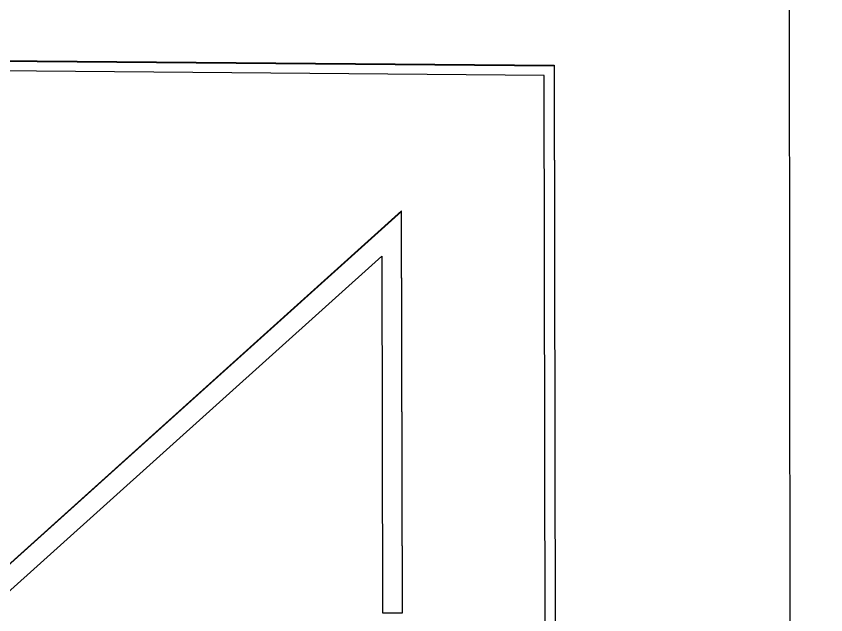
# Model space of a CAD drawing. Header units: millimetres. Extents: x -1421 to 3505, y -683 to 2759.
# Drawn here: x -4.33 to 16.85, y 744.87 to 760.52 of the extents above; entities that cross this region are included whole.
import ezdxf

# ---------------------------------------------------------------- set-up
doc = ezdxf.new("R2010")
doc.units = ezdxf.units.MM
doc.header["$MEASUREMENT"] = 0
doc.layers.add('Domyślny', color=7, linetype='Continuous', true_color=0x000000)
doc.layers.add('Utwórz2D linie widoczne', color=7, linetype='Continuous', true_color=0x000000)

msp = doc.modelspace()

# ---------------------------------------------------------------- linework, layer by layer
at = {"layer": 'Domyślny'}
msp.add_line((15.873, 770.627), (16.847, 13.273), dxfattribs=at)
at = {"layer": 'Utwórz2D linie widoczne'}
for p, q in [((-19.403, 759.463), (9.74, 759.223)), ((-19.399, 759.478), (9.744, 759.237)), ((9.481, 758.969), (-19.142, 759.205)), ((9.74, 759.223), (9.744, 759.237)), ((9.74, 759.223), (9.794, 730.558)), ((9.744, 759.237), (9.797, 730.573)), ((9.533, 730.816), (9.481, 758.969)), ((5.75, 755.411), (-5.244, 745.521)), ((5.754, 755.426), (-5.24, 745.536)), ((5.75, 755.411), (5.754, 755.426)), ((5.774, 744.917), (5.75, 755.411)), ((5.777, 744.931), (5.754, 755.426)), ((-4.875, 745.157), (5.237, 754.241)), ((5.237, 754.241), (5.258, 744.921)), ((5.258, 744.921), (5.774, 744.917)), ((5.774, 744.917), (5.777, 744.931))]:
    msp.add_line(p, q, dxfattribs=at)

doc.saveas('drawing.dxf')
